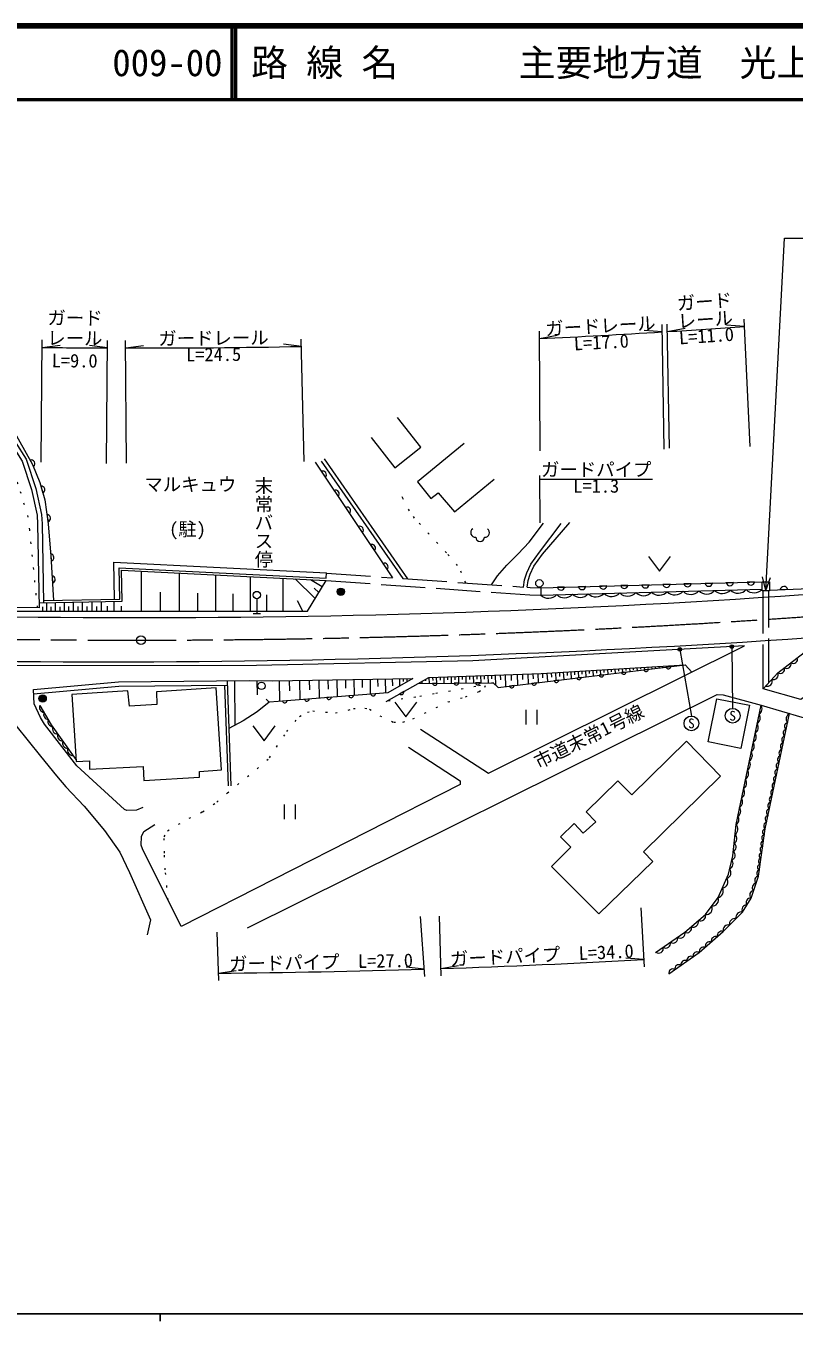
# Model space of a CAD drawing. Units: millimetres, scale not verified. Extents: x 40000 to 680000, y 20000 to 380000.
# Drawn here: x 149775 to 254150, y 204000 to 380000 of the extents above; entities that cross this region are included whole.
import ezdxf
from ezdxf.enums import TextEntityAlignment as Align

# ---------------------------------------------------------------- set-up
doc = ezdxf.new("R2010")
doc.units = ezdxf.units.MM
doc.header["$LTSCALE"] = 1000
for name, pattern in [('CHAIN', [18.5, 12, -1.5, 3.5, -1.5]), ('DASHED', [7.5, 6, -1.5]), ('DOTTED', [1.75, 0.25, -1.5])]:
    doc.linetypes.add(name, pattern=pattern)
for name, color, linetype, lineweight in [('M-BGD', 7, 'Continuous', 13), ('M-BMK', 2, 'CHAIN', 13), ('M-BMK-SRVR', 3, 'Continuous', 13), ('M-STR-HTXT', 7, 'Continuous', 13), ('M-STR-STRC', 7, 'Continuous', 13), ('M-TTL', 2, 'Continuous', 140), ('M-TTL-BAND', 7, 'Continuous', 25), ('M-TTL-LINE', 7, 'Continuous', 50)]:
    doc.layers.add(name, color=color, linetype=linetype, lineweight=lineweight)
doc.layers.add('M-BMK-HTXT', color=7, linetype='Continuous')
doc.layers.add('M-TTL-TXT', color=7, linetype='Continuous')
doc.styles.add('@ＭＳ ゴシック', font='')
doc.styles.add('ＭＳ ゴシック', font='')
doc.styles.get('@ＭＳ ゴシック').set_extended_font_data('@MS Gothic')
doc.styles.get('ＭＳ ゴシック').set_extended_font_data('MS Gothic')

msp = doc.modelspace()

# ---------------------------------------------------------------- hatches: boundary and pattern name
at = {"layer": 'M-BGD'}
for points in [[(192060, 303111, -1), (193060, 303111, -0.41421), (192560, 302611, -0.41421)], [(151547, 288607, -1), (152547, 288607, -0.41421), (152047, 288107, -0.41421)]]:
    msp.add_hatch(color=256, dxfattribs=at).paths.add_polyline_path(points)
at = {"layer": 'M-STR-HTXT'}
for points in [[(245865, 295837, -1), (245509, 295486, -1)], [(238799, 295443, -1), (238442, 295093, -1)]]:
    msp.add_hatch(color=256, dxfattribs=at).paths.add_polyline_path(points)

# ---------------------------------------------------------------- linework, layer by layer
at = {"layer": 'M-BGD'}
for p, q in [((150334, 321004), (150814, 320137)), ((189069, 320731), (199604, 305001)), ((189898, 320869), (200975, 304904)), ((190309, 321154), (201615, 304859)), ((189908, 319478), (190459, 318655)), ((151807, 317472), (152080, 316519)), ((191645, 316885), (192196, 316062)), ((152636, 313592), (152780, 312611)), ((193199, 314564), (193750, 313741)), ((194931, 311979), (195482, 311155)), ((153140, 308259), (153203, 307270)), ((196585, 309509), (197136, 308686)), ((198287, 306967), (198838, 306144)), ((153331, 305281), (153394, 304292)), ((165482, 300465), (165486, 305891)), ((170653, 300462), (170656, 305633)), ((175580, 300459), (175583, 305386)), ((180275, 300456), (180278, 305151)), ((184750, 300453), (184752, 304927)), ((189079, 302191), (186366, 304847)), ((190040, 303781), (188450, 304742)), ((190572, 304936), (190610, 305686)), ((168068, 300463), (168069, 303049)), ((173117, 300460), (173118, 302924)), ((177928, 300457), (177929, 302805)), ((189559, 302986), (188946, 303611)), ((219719, 303658), (249796, 304453)), ((219719, 303658), (219745, 302658)), ((219745, 302658), (249796, 303453)), ((222974, 303744), (221984, 303718)), ((225842, 303820), (224852, 303794)), ((228710, 303896), (227719, 303870)), ((231578, 303972), (230587, 303945)), ((234446, 304048), (233455, 304021)), ((237313, 304123), (236323, 304097)), ((240181, 304199), (239191, 304173)), ((243049, 304275), (242058, 304249)), ((245917, 304351), (244926, 304325)), ((248785, 304427), (247794, 304401)), ((252269, 303404), (253259, 303445)), ((152061, 300473), (152061, 301049)), ((152637, 300473), (152637, 301625)), ((153224, 300473), (153225, 301060)), ((153812, 300472), (153813, 301647)), ((154412, 300472), (154412, 301071)), ((155011, 300471), (155012, 301671)), ((155623, 300471), (155623, 301083)), ((156235, 300471), (156235, 301694)), ((156859, 300470), (156859, 301094)), ((157483, 300470), (157484, 301718)), ((158120, 300469), (158120, 301106)), ((158756, 300469), (158757, 301743)), ((159406, 300469), (159407, 301118)), ((160056, 300468), (160057, 301768)), ((160844, 300468), (160852, 301129)), ((161786, 300467), (161786, 301801)), ((162769, 300467), (162769, 301152)), ((181152, 302165), (181152, 300165)), ((182513, 300455), (182514, 302692)), ((187405, 300451), (186666, 301877)), ((180652, 300165), (181652, 300165)), ((222792, 292183), (222852, 291172)), ((223298, 292213), (223328, 291708)), ((223803, 292243), (223860, 291294)), ((224302, 292273), (224331, 291798)), ((224802, 292303), (224854, 291414)), ((225301, 292332), (225327, 291888)), ((225800, 292362), (225849, 291534)), ((226299, 292392), (226323, 291978)), ((226798, 292421), (226844, 291654)), ((227297, 292451), (227320, 292067)), ((227796, 292480), (227838, 291775)), ((228295, 292510), (228316, 292157)), ((228795, 292540), (228833, 291895)), ((229294, 292569), (229313, 292247)), ((229793, 292599), (229827, 292015)), ((230292, 292629), (230309, 292337)), ((231316, 292195), (230695, 292120)), ((230791, 292658), (230822, 292136)), ((231290, 292688), (231306, 292427)), ((231789, 292718), (231817, 292256)), ((232288, 292747), (232302, 292516)), ((232787, 292777), (232811, 292376)), ((233287, 292807), (233298, 292606)), ((234359, 292563), (233737, 292488)), ((233786, 292836), (233806, 292496)), ((234285, 292866), (234295, 292696)), ((234784, 292896), (234801, 292617)), ((235283, 292925), (235291, 292786)), ((235782, 292955), (235795, 292737)), ((236281, 292985), (236288, 292876)), ((236780, 293014), (236790, 292857)), ((237402, 292931), (236780, 292856)), ((237280, 293044), (237284, 292965)), ((176775, 290414), (177256, 276740)), ((177104, 291018), (177606, 276752)), ((178104, 291028), (178165, 284962)), ((181136, 291027), (181198, 289107)), ((184169, 291001), (184220, 288218)), ((185560, 291026), (185586, 289635)), ((186951, 291052), (187000, 288434)), ((188260, 291076), (188285, 289767)), ((189569, 291100), (189615, 288637)), ((190801, 291123), (190824, 289891)), ((192033, 291146), (192076, 288828)), ((193192, 291167), (193213, 290008)), ((194351, 291188), (194391, 289007)), ((195442, 291209), (195462, 290118)), ((196532, 291229), (196570, 289177)), ((197558, 291248), (197577, 290222)), ((198584, 291267), (198620, 289336)), ((199550, 291284), (199567, 290319)), ((200515, 291302), (200534, 290284)), ((201024, 291312), (201031, 290935)), ((201533, 291321), (201542, 290865)), ((202033, 291330), (202035, 291246)), ((203559, 290913), (203569, 290634)), ((204049, 291186), (204055, 291023)), ((204540, 291460), (204569, 290646)), ((205656, 290659), (205030, 290651)), ((205039, 291478), (205055, 291047)), ((205539, 291495), (205569, 290658)), ((206039, 291513), (206054, 291094)), ((206539, 291531), (206569, 290670)), ((207038, 291549), (207054, 291118)), ((207538, 291567), (207570, 290682)), ((208571, 290693), (207945, 290686)), ((208038, 291585), (208053, 291142)), ((208537, 291603), (208570, 290693)), ((209037, 291620), (209053, 291166)), ((209537, 291638), (209570, 290705)), ((210036, 291656), (210053, 291190)), ((210536, 291674), (210570, 290717)), ((211486, 290728), (210860, 290721)), ((211036, 291692), (211053, 291213)), ((211535, 291710), (211570, 290729)), ((212035, 291728), (212053, 291237)), ((212535, 291745), (212571, 290741)), ((213037, 291763), (213055, 291261)), ((213539, 291781), (213587, 290431)), ((214214, 291805), (214238, 291130)), ((214889, 291830), (214947, 290216)), ((215696, 291858), (215725, 291052)), ((216503, 291887), (216556, 290410)), ((217242, 291914), (217268, 291175)), ((217980, 291940), (218028, 290588)), ((219144, 290723), (218523, 290648)), ((218656, 291964), (218680, 291288)), ((219332, 291988), (219376, 290751)), ((219950, 292014), (219987, 291396)), ((220568, 292051), (220636, 290904)), ((221141, 292085), (221175, 291511)), ((222187, 291091), (221566, 291016)), ((221715, 292119), (221779, 291042)), ((222253, 292151), (222285, 291613)), ((225230, 291459), (224609, 291384)), ((228273, 291827), (227652, 291752)), ((191269, 288765), (190645, 288717)), ((194264, 288998), (193640, 288949)), ((197259, 289230), (196635, 289182)), ((201102, 289544), (200555, 289239)), ((216102, 290355), (215480, 290280)), ((182830, 288095), (182422, 288532)), ((185279, 288300), (184655, 288252)), ((188274, 288533), (187650, 288484)), ((217701, 287076), (217701, 285076)), ((219201, 287076), (219201, 285076)), ((184858, 274219), (184858, 272219)), ((186358, 274219), (186358, 272219))]:
    msp.add_line(p, q, dxfattribs=at)
at = {"layer": 'M-BGD', "linetype": 'DASHED'}
for p, q in [((190628, 305634), (199604, 305001)), ((200975, 304904), (217404, 303744)), ((249965, 289936), (249965, 303253)), ((250715, 290759), (250715, 303253))]:
    msp.add_line(p, q, dxfattribs=at)
at = {"layer": 'M-BGD'}
for points in [[(143070, 332672), (145619, 327847), (148333, 323472), (149802, 321105), (151133, 317158), (151916, 313591), (151962, 312322), (152162, 301616)], [(143577, 332866), (145525, 329144), (146796, 327391), (150660, 320415), (151670, 317948), (152338, 315620), (152819, 312351), (153160, 307949), (153545, 301942)], [(142539, 332392), (145098, 327548), (147823, 323156), (149256, 320848), (150554, 316997), (151318, 313515), (151362, 312306), (151575, 300922), (144291, 300993), (144220, 301178), (126626, 323381)], [(196666, 324079), (199912, 319958), (203444, 322740), (200272, 326767)], [(126077, 322946), (143881, 300478), (188027, 300451), (190557, 304637)], [(209313, 323247), (202961, 318046), (204811, 315766), (205803, 316570), (208016, 313991), (213390, 318385)], [(213035, 304053), (213853, 305260), (215130, 306734), (216652, 308283), (218156, 309836), (220122, 312448)], [(217404, 303744), (217522, 304730), (217816, 305701), (218373, 306853), (219549, 308494), (222516, 312387)], [(217903, 303709), (218013, 304627), (218283, 305519), (218804, 306597), (219952, 308196), (223662, 312506)], [(152157, 301916), (162549, 302116), (162468, 306343), (190572, 304936)], [(161800, 302101), (161703, 307132), (190610, 305686)], [(234364, 307904), (235864, 305904), (237364, 307904)], [(151562, 301604), (162855, 301822), (162774, 306027), (190557, 304637)], [(250796, 303342), (259404, 303703), (264206, 304025), (274583, 304761)], [(247430, 295759), (210503, 293701), (181102, 293102), (142721, 293054), (133213, 293156)], [(203385, 284441), (212647, 278443), (247430, 295759)], [(198718, 288216), (204540, 291460), (219790, 292005), (239354, 293167), (240275, 292197)], [(203047, 290628), (213259, 290749), (213936, 290094), (239354, 293167)], [(165660, 273796), (164797, 273431), (163492, 273383), (163178, 273541), (156717, 279450), (152309, 285128), (151759, 286041), (150904, 287858), (150787, 289822), (162355, 290869), (180099, 291048), (183259, 290984), (202359, 291336), (198931, 289360), (184048, 288205), (182830, 288095), (181197, 286797), (179316, 285559), (177332, 284530)], [(150823, 289223), (162385, 290269), (177125, 290418)], [(179891, 257430), (243716, 289138), (244516, 289088), (249655, 287691)], [(235330, 254084), (239316, 256857), (242103, 259254), (243826, 261552), (245231, 264731), (245806, 267244), (246264, 271500), (249655, 287691), (255220, 286081), (256729, 285893), (258694, 286600), (261010, 287297), (264171, 287961), (266868, 288360), (274480, 288959), (284518, 289611), (291547, 289950), (297939, 290227), (300875, 290065), (310421, 290060), (318527, 290056), (319529, 289954), (321028, 289707), (329781, 284336)], [(151655, 287670), (153219, 285030), (156573, 280308)], [(199909, 288108), (201409, 286108), (202909, 288108)], [(139630, 279083), (141246, 280209), (143209, 281866), (145888, 284739), (147306, 286146), (148396, 284918), (151746, 280759), (153923, 278076), (155188, 276606), (157697, 273964), (160454, 270668), (162535, 267702), (163869, 264964), (166709, 258504), (166272, 256482)], [(237149, 251167), (241260, 254067), (244526, 256947), (247152, 259578), (248295, 261489), (249323, 264481), (250220, 270875), (253508, 286576)], [(180627, 284866), (182127, 282866), (183627, 284866)], [(201754, 282009), (208780, 277401), (208763, 276915), (170870, 257635), (165634, 268176), (165445, 268693), (165459, 269850), (165787, 270532), (167289, 271484)]]:
    msp.add_lwpolyline(points, dxfattribs=at)
at = {"layer": 'M-BGD', "linetype": 'DOTTED'}
for points in [[(151358, 300924), (150289, 311521), (150094, 313248), (149110, 316468), (148729, 317759), (144588, 325262), (141291, 332214)], [(209526, 304301), (208964, 305665), (208437, 306682), (206932, 308383), (202561, 313114), (201893, 314102), (200994, 315804), (200467, 316833)], [(169099, 261200), (168710, 265308), (168586, 267594), (168568, 269789), (169014, 270631), (171938, 272324), (173786, 273216), (175698, 274514), (177174, 275778), (181187, 279041), (182879, 280540), (185225, 284119), (186950, 286169), (188027, 286749), (188748, 286911), (190515, 286761), (191832, 286651), (193580, 287037), (194266, 287259), (195840, 287276), (196475, 287150), (197865, 286255), (199755, 285369), (201003, 285398), (202369, 285843), (207142, 288141), (209501, 288843), (211343, 289565), (212128, 290121), (212318, 290548)], [(213259, 290749), (210888, 290242), (205247, 289224), (202740, 288786), (198718, 288216)]]:
    msp.add_lwpolyline(points, dxfattribs=at)
at = {"layer": 'M-BGD', "linetype": 'DASHED'}
for points in [[(190557, 304637), (218239, 302683), (219745, 302658)], [(217903, 303709), (218268, 303683), (219719, 303658)]]:
    msp.add_lwpolyline(points, dxfattribs=at)
at = {"layer": 'M-BGD'}
for points in [[(249796, 304453), (250796, 304453), (250796, 303253), (249796, 303253)], [(249965, 289936), (251940, 292102), (255529, 294868), (258491, 296069), (274843, 297240), (275291, 292045), (263079, 291220), (259125, 290522), (256577, 289514), (255055, 288455)], [(156015, 289145), (156590, 280038), (158438, 280120), (158438, 278981), (165701, 279349), (165796, 277466), (173344, 277918), (173345, 278702), (176343, 278924), (175618, 290037), (167525, 289510), (167567, 287785), (163837, 287539), (163628, 289662)], [(243659, 288577), (248072, 287695), (246896, 281811), (242483, 282693)], [(221186, 265761), (227631, 259330), (234973, 266438), (233684, 267768), (244171, 278071), (239521, 282803), (232100, 275517), (230215, 277437), (225890, 273216), (227210, 271863), (225489, 270284), (224259, 271625), (222409, 269788), (223793, 268394)]]:
    msp.add_lwpolyline(points, close=True, dxfattribs=at)
for centre in [(219538, 304252), (181152, 302665), (192560, 303111), (181778, 290311), (152047, 288607)]:
    msp.add_circle(centre, 500, dxfattribs=at)
for centre, radius, start, end in [((150488, 320523), 505, 310.15134, 107.80953), ((190102, 319012), 505, 314.98186, 112.64005), ((151849, 316969), 505, 297.17662, 94.83481), ((191839, 316419), 505, 314.98186, 112.64005), ((152611, 313087), 505, 289.53453, 87.19272), ((193393, 314098), 505, 314.98186, 112.64005), ((195125, 311512), 505, 314.98186, 112.64005), ((210812, 311133), 600, 122.72029, 277.24592), ((212163, 311133), 600, 262.75408, 57.27971), ((211488, 310538), 600, 180, 360), ((153074, 307758), 505, 284.83962, 82.49781), ((196779, 309043), 505, 314.98186, 112.64005), ((198481, 306501), 505, 314.98186, 112.64005), ((153265, 304780), 505, 284.83962, 82.49781), ((165087, 1603407), 1303816, 265.63584, 274.23952), ((222937, 303793), 1502, 225.87483, 317.15465), ((222476, 303829), 505, 192.68564, 350.34383), ((225084, 303850), 1502, 225.87483, 317.15465), ((225344, 303905), 505, 192.68564, 350.34383), ((227230, 303907), 1502, 225.87483, 317.15465), ((228212, 303981), 505, 192.68564, 350.34383), ((229377, 303963), 1502, 225.87483, 317.15465), ((231523, 304020), 1502, 225.87483, 317.15465), ((231080, 304056), 505, 192.68564, 350.34383), ((233670, 304077), 1502, 225.87483, 317.15465), ((233948, 304132), 505, 192.68564, 350.34383), ((235816, 304134), 1502, 225.87483, 317.15465), ((236815, 304208), 505, 192.68564, 350.34383), ((237963, 304190), 1502, 225.87483, 317.15465), ((240109, 304247), 1502, 225.87483, 317.15465), ((239683, 304284), 505, 192.68564, 350.34383), ((242256, 304304), 1502, 225.87483, 317.15465), ((242551, 304360), 505, 192.68564, 350.34383), ((244402, 304361), 1502, 225.87483, 317.15465), ((245419, 304436), 505, 192.68564, 350.34383), ((246549, 304418), 1502, 225.87483, 317.15465), ((248695, 304474), 1502, 225.87483, 317.15465), ((248287, 304511), 505, 192.68564, 350.34383), ((252768, 303327), 505, 13.57301, 171.2312), ((220791, 303736), 1502, 225.87483, 317.15465), ((160849, 1675031), 1381452, 266.0484, 274.21977), ((254032, 293951), 588, 236.27451, 18.95854), ((230999, 292212), 318, 196.78597, 357.0037), ((234042, 292580), 318, 196.78597, 357.0037), ((237084, 292948), 318, 196.78597, 357.0037), ((252266, 292591), 588, 236.27451, 18.95854), ((253149, 293271), 588, 236.27451, 18.95854), ((205343, 290710), 318, 190.57116, 350.7889), ((208257, 290744), 318, 190.57116, 350.7889), ((211172, 290779), 318, 190.57116, 350.7889), ((218827, 290740), 318, 196.78597, 357.0037), ((221870, 291108), 318, 196.78597, 357.0037), ((224913, 291476), 318, 196.78597, 357.0037), ((227956, 291844), 318, 196.78597, 357.0037), ((250508, 290927), 667, 251.21515, 24.06811), ((251331, 291830), 667, 251.21515, 24.06811), ((190953, 288795), 318, 194.32903, 354.54677), ((193948, 289028), 318, 194.32903, 354.54677), ((196942, 289260), 318, 194.32903, 354.54677), ((200802, 289439), 318, 219.01861, 19.23634), ((215784, 290372), 318, 196.78597, 357.0037), ((152329, 287415), 720, 159.27752, 262.00816), ((184963, 288330), 318, 194.32903, 354.54677), ((187958, 288563), 318, 194.32903, 354.54677), ((248894, 287192), 910, 303.1081, 33.23503), ((152902, 286447), 720, 159.27752, 262.00816), ((153476, 285479), 720, 159.27752, 264.73602), ((248365, 284670), 910, 303.1081, 33.23503), ((248630, 285931), 910, 303.1081, 33.23503), ((253352, 284814), 504, 102.56973, 233.7734), ((253934, 285824), 864, 119.51574, 216.82739), ((154084, 284506), 720, 159.27752, 271.49563), ((154776, 283531), 720, 159.27752, 271.49563), ((248101, 283408), 910, 303.1081, 33.23503), ((252975, 283016), 504, 102.56973, 233.7734), ((253164, 283915), 504, 102.56973, 233.7734), ((155469, 282556), 720, 159.27752, 271.49563), ((156161, 281581), 720, 159.27752, 271.49563), ((247837, 282147), 910, 303.1081, 33.23503), ((252599, 281218), 504, 102.56973, 233.7734), ((252787, 282117), 504, 102.56973, 233.7734), ((247309, 279625), 910, 303.1081, 33.23503), ((247573, 280886), 910, 303.1081, 33.23503), ((252222, 279419), 504, 102.56973, 233.7734), ((252411, 280319), 504, 102.56973, 233.7734), ((247045, 278364), 910, 303.1081, 33.23503), ((251846, 277621), 504, 102.56973, 233.7734), ((252034, 278520), 504, 102.56973, 233.7734), ((246517, 275842), 910, 303.1081, 33.23503), ((246781, 277103), 910, 303.1081, 33.23503), ((251657, 276722), 504, 102.56973, 233.7734), ((246252, 274581), 910, 303.1081, 33.23503), ((251281, 274924), 504, 102.56973, 233.7734), ((251469, 275823), 504, 102.56973, 233.7734), ((245988, 273320), 910, 303.1081, 33.23503), ((250904, 273126), 504, 102.56973, 233.7734), ((251093, 274025), 504, 102.56973, 233.7734), ((245512, 270868), 983, 307.69506, 40.01862), ((245992, 272109), 667, 294.1102, 42.23294), ((250559, 271297), 542, 105.07639, 231.26674), ((250716, 272227), 504, 102.56973, 233.7734), ((245743, 269559), 648, 292.52922, 55.18447), ((250159, 269661), 418, 97.05633, 246.97255), ((250271, 270460), 418, 97.05633, 246.97255), ((245499, 267298), 648, 285.8154, 55.18447), ((245621, 268429), 648, 292.52922, 55.18447), ((249823, 267263), 418, 97.05633, 246.97255), ((249935, 268062), 418, 97.05633, 246.97255), ((250047, 268862), 418, 97.05633, 246.97255), ((245066, 266168), 793, 294.46429, 39.74467), ((249599, 265665), 418, 97.05633, 246.97255), ((249711, 266464), 418, 97.05633, 246.97255), ((244375, 263666), 793, 272.59546, 39.74467), ((244785, 264940), 793, 284.54563, 39.74467), ((249382, 263903), 581, 95.88269, 226.18222), ((249486, 264865), 418, 97.05633, 246.97255), ((243645, 262422), 889, 281.75707, 30.58306), ((248697, 261908), 581, 95.88269, 226.18222), ((249040, 262906), 581, 95.88269, 226.18222), ((243034, 261249), 849, 265.35296, 20.90897), ((247691, 259904), 630, 87.08749, 211.1384), ((248263, 260860), 630, 87.08749, 211.1384), ((241410, 259082), 715, 247.49608, 13.90387), ((242223, 260062), 817, 261.5964, 24.66554), ((246988, 258859), 738, 77.17406, 192.96241), ((239613, 257375), 597, 240.23649, 21.16346), ((240443, 258251), 715, 247.49608, 13.90387), ((244325, 256352), 628, 71.33208, 191.47089), ((245214, 257121), 709, 75.90329, 194.23318), ((246105, 257974), 738, 77.17406, 192.96241), ((236725, 255321), 640, 234.82918, 14.809), ((237711, 256007), 640, 234.82918, 14.809), ((238698, 256693), 640, 234.82918, 14.809), ((242692, 254912), 628, 71.33208, 191.47089), ((243509, 255632), 628, 71.33208, 191.47089), ((235738, 254635), 640, 234.82918, 14.809), ((240128, 253054), 533, 54.41343, 195.97928), ((240950, 253634), 533, 54.41343, 195.97928), ((241876, 254192), 628, 71.33208, 191.47089), ((237662, 251314), 533, 54.41343, 195.97928), ((238484, 251894), 533, 54.41343, 195.97928), ((239306, 252474), 533, 54.41343, 195.97928)]:
    msp.add_arc(centre, radius, start, end, dxfattribs=at)
at = {"layer": 'M-BMK'}
msp.add_arc((165078, 1585640), 1289108, 265.58173, 274.28763, dxfattribs=at)
at = {"layer": 'M-BMK-SRVR'}
msp.add_circle((165408, 296532), 600, dxfattribs=at)
at = {"layer": 'M-STR-HTXT'}
for p, q in [((250296, 303289), (252832, 351146)), ((252832, 351146), (289620, 351146)), ((248203, 322840), (247371, 340155)), ((219656, 322236), (219558, 338511)), ((219564, 337510), (221976, 337967)), ((236245, 338415), (233797, 338608)), ((236516, 322472), (236228, 339416)), ((237211, 322607), (236904, 339457)), ((236923, 338457), (239328, 338949)), ((247419, 339156), (244970, 339325)), ((151868, 320703), (151984, 337331)), ((151976, 336307), (154411, 336622)), ((160863, 336240), (158433, 336591)), ((160714, 320551), (160872, 337240)), ((163443, 320581), (163324, 337233)), ((163331, 336233), (165763, 336572)), ((187213, 336442), (184776, 336738)), ((187601, 320810), (187188, 337441)), ((219651, 312464), (219625, 318920)), ((219627, 318405), (234906, 318406)), ((250296, 303289), (249852, 305116)), ((250296, 303289), (250930, 305058)), ((238621, 295268), (240199, 286223)), ((245687, 295662), (245800, 287257)), ((203351, 258969), (203946, 250836)), ((205913, 259016), (206171, 250908)), ((233314, 260160), (233768, 252125)), ((175732, 256828), (175961, 250279)), ((203873, 251835), (201433, 252101)), ((206139, 251907), (208557, 252330)), ((233712, 253123), (231266, 253331)), ((175926, 251278), (178354, 251642))]:
    msp.add_line(p, q, dxfattribs=at)
for centre in [(245687, 295662), (238621, 295268)]:
    msp.add_circle(centre, 250, dxfattribs=at)
for centre, radius, start, end in [((165171, 1494327), 1158095, 272.69202, 273.51851), ((165171, 1494327), 1158095, 273.55211, 274.07257), ((165171, 1494327), 1158095, 269.34718, 269.78684), ((165171, 1494327), 1158095, 269.90897, 271.09054), ((165168, 1494242), 1243010, 270.49592, 271.7844), ((165168, 1494242), 1243010, 271.88888, 273.16109)]:
    msp.add_arc(centre, radius, start, end, dxfattribs=at)
at = {"layer": 'M-STR-STRC'}
for centre in [(245800, 286257), (240199, 285223)]:
    msp.add_circle(centre, 1000, dxfattribs=at)
at = {"layer": 'M-TTL'}
msp.add_line((680000, 380000), (40000, 380000), dxfattribs=at)
at = {"layer": 'M-TTL-BAND'}
for p, q in [((40000, 205000), (579000, 205000)), ((168000, 205000), (168000, 204000))]:
    msp.add_line(p, q, dxfattribs=at)
at = {"layer": 'M-TTL-LINE'}
for p, q in [((177750, 380000), (177750, 370000)), ((178250, 380000), (178250, 370000)), ((40000, 370000), (680000, 370000))]:
    msp.add_line(p, q, dxfattribs=at)

# ---------------------------------------------------------------- texts
at = {"layer": 'M-BGD', "style": 'ＭＳ ゴシック'}
msp.add_text('(駐)', height=1833, dxfattribs=at).set_placement((171736, 311614), align=Align.MIDDLE_CENTER)
at = {"layer": 'M-BMK-HTXT', "style": 'ＭＳ ゴシック'}
msp.add_text('マルキュウ', height=1833, dxfattribs=at).set_placement((165867, 316232), align=Align.BOTTOM_LEFT)
at = {"layer": 'M-BMK-HTXT', "style": '@ＭＳ ゴシック'}
msp.add_text('末常バス停', height=1833, rotation=270, dxfattribs=at).set_placement((182076, 318780), align=Align.MIDDLE_LEFT)
at = {"layer": 'M-BMK-HTXT', "style": 'ＭＳ ゴシック'}
msp.add_text('市道末常1号線', height=1833, rotation=26.417, dxfattribs=at).set_placement((219635, 278505), align=Align.BOTTOM_LEFT)
at = {"layer": 'M-STR-HTXT', "style": 'ＭＳ ゴシック'}
for s, rotation, p in [('ガード', 3.85, (242065, 341069)), ('ガード', 359.608, (156445, 338849)), ('ガードレール', 3.156, (227915, 337777)), ('レール', 3.85, (242182, 338640)), ('レール', 359.608, (156419, 336110)), ('ガードレール', 0.535, (175274, 336121)), ('L=9.0', 359.608, (156389, 333041)), ('ガードパイプ', 0.002, (227267, 318250)), ('ガードパイプ\u3000L=27.0', 1.201, (189905, 251323)), ('ガードパイプ\u3000L=34.0', 2.583, (219936, 252284))]:
    msp.add_text(s, height=1833, rotation=rotation, dxfattribs=at).set_placement(p, align=Align.BOTTOM_CENTER)
for s, rotation, p in [('L=17.0', 3.156, (227906, 337932)), ('L=11.0', 3.85, (242172, 338794)), ('L=24.5', 0.535, (175273, 336276)), ('L=1.3', 0.002, (227267, 318405))]:
    msp.add_text(s, height=1833, rotation=rotation, dxfattribs=at).set_placement(p, align=Align.TOP_CENTER)
at = {"layer": 'M-STR-STRC', "style": 'ＭＳ ゴシック'}
for p in [(245800, 286257), (240199, 285223)]:
    msp.add_text('S', height=1320, dxfattribs=at).set_placement(p, align=Align.MIDDLE_CENTER)
at = {"layer": 'M-TTL-TXT', "style": 'ＭＳ ゴシック'}
for s, p in [('009-00', (161521, 375000)), ('路 線 名', (180380, 375000)), ('主要地方道\u3000光上関線', (216734, 375000))]:
    msp.add_text(s, height=3666, dxfattribs=at).set_placement(p, align=Align.MIDDLE_LEFT)

doc.saveas('drawing.dxf')
